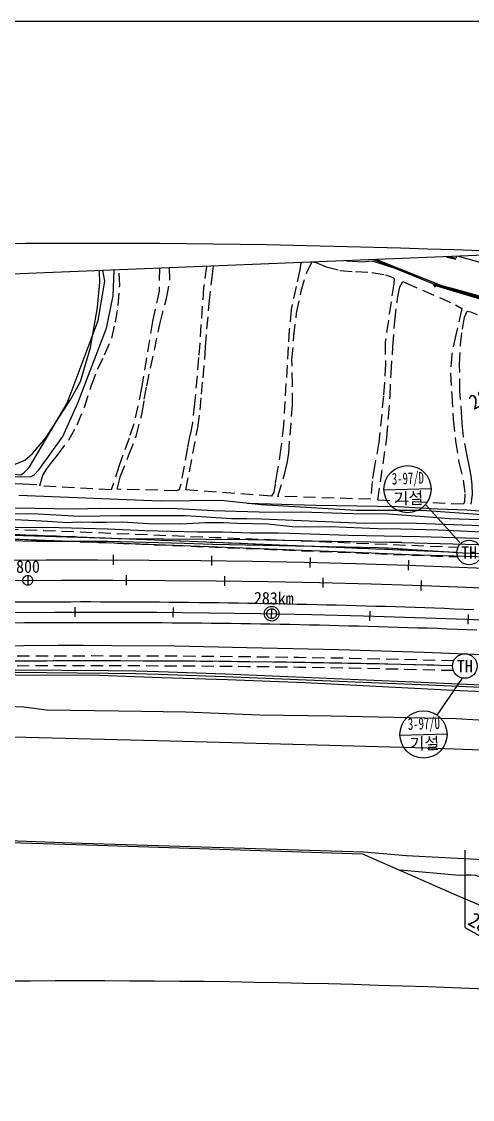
# Model space of a CAD drawing. Header units: millimetres. Extents: x 5094 to 5890, y 1103 to 1809.
# Drawn here: x 5426.5 to 5518.1, y 1399.7 to 1619.1 of the extents above; entities that cross this region are included whole.
import ezdxf
from ezdxf.enums import TextEntityAlignment as Align
from ezdxf.xclip import XClip

# ---------------------------------------------------------------- set-up
doc = ezdxf.new("R2010")
doc.units = ezdxf.units.MM
doc.header["$LTSCALE"] = 10
doc.header["$MEASUREMENT"] = 0
doc.header["$XCLIPFRAME"] = 2
doc.linetypes.add('HIDDEN', pattern=[0.375, 0.25, -0.125])
for name, color, linetype in [('TN-CABL', 4, 'Continuous'), ('TN-MANH', 4, 'Continuous'), ('TZ-BASE', 253, 'Continuous'), ('TZ-CABL', 4, 'Continuous')]:
    doc.layers.add(name, color=color, linetype=linetype)
doc.layers.add('TX-PAPR', color=2, linetype='Continuous', plot=False)
doc.styles.get("Standard").update_dxf_attribs({"font": 'GulimChe.ttf'})
doc.styles.add('SYMBTEXT', font='GulimChe.ttf')
doc.linetypes.add('ZIGZAG', pattern='A,0.0001,-0.2,[131,ltypeshp.shx,S=0.2,R=0,X=-0.2,Y=0],-0.4,[131,ltypeshp.shx,S=0.2,R=180,X=0.2,Y=0],-0.2', length=0.8001)

# ---------------------------------------------------------------- blocks, each defined once
blk = doc.blocks.new('JD-FJFJFS')
at = {"layer": 'TZ-BASE'}
for p, q in [((267.02, 28.81), (267.02, 26.81)), ((267.02, 28.81), (267.02, 26.81)), ((287.03, 28.64), (287.01, 26.64)), ((287.03, 28.64), (287.01, 26.64)), ((307.04, 28.28), (306.99, 26.28)), ((307.04, 28.28), (306.99, 26.28)), ((327.04, 27.71), (326.98, 25.71)), ((327.04, 27.71), (326.98, 25.71)), ((249.64, 24.63), (249.66, 22.63)), ((269.65, 24.67), (269.65, 22.67)), ((289.66, 24.51), (289.64, 22.51)), ((309.67, 24.15), (309.62, 22.15)), ((329.67, 23.59), (329.6, 21.59)), ((259.25, 16.19), (259.25, 18.19)), ((279.24, 16.11), (279.26, 18.11)), ((299.23, 15.84), (299.27, 17.84)), ((299.23, 15.84), (299.27, 17.84)), ((319.21, 15.37), (319.27, 17.37)), ((339.19, 14.7), (339.27, 16.7))]:
    blk.add_line(p, q, dxfattribs=at)
for points, elevation in [([(247.11, 47.24), (249.04, 48.09), (250.6, 49.46), (253.34, 52.61), (258.38, 60.48), (260.39, 64.12), (262.38, 71.04), (263.83, 79.16), (264.3, 84.3), (264.26, 86.35), (263.24, 90.3), (261.32, 96.14), (260.61, 100.21), (260.88, 103.26), (261.14, 104.23), (261.61, 105.13), (262.28, 105.91), (263.19, 106.36), (265.19, 106.64), (269.19, 106.96), (270.2, 106.85), (272.98, 105.63), (277.47, 103.17), (280.38, 102.26), (283.39, 101.62), (286.36, 100.7), (290.4, 99.72), (295.17, 97.81), (301.5, 94.26), (305.07, 92.22), (309.7, 90.14), (314.56, 88.63), (317.67, 88.47), (319.69, 88.62), (324.52, 87.11), (331.26, 84.62), (334.05, 83.33), (342.91, 80.91)], 41), ([(348.72, 35.82), (339.39, 36.03)], 41), ([(328.67, 35.21), (326.3, 35.3), (318.05, 35.21), (297.24, 36.05), (294.15, 36.13), (291.07, 36.15), (281.77, 36.75), (268.45, 36.79), (260.17, 36.63), (251.81, 37.12), (245.67, 37.14)], 42), ([(332.1, 36.39), (323.02, 37.13), (315.72, 37.14), (305.31, 37.49), (299.01, 37.46), (287.38, 37.79), (280.05, 38.21), (264.45, 38.25), (259.25, 38.09), (251.05, 38.25), (244.89, 38.35), (237.63, 38.69), (229.41, 38.62), (225.27, 38.75), (212.77, 38.71), (206.63, 38.92), (199.38, 38.88), (190.27, 39.31), (186.23, 39.9), (184.36, 40.69), (183.36, 40.58), (182.78, 39.76)], 41), ([(239.8, 36.34), (251.2, 35.84), (253.68, 35.65), (257.76, 35.39), (259.7, 35.54), (262.77, 35.46), (265.6, 35.49), (268.83, 35.57), (274.19, 35.23), (280.62, 35.15), (285.79, 35.38), (289.46, 35.39), (292.22, 35.3), (298.47, 35.16), (303.4, 34.57), (306.66, 34.55), (311.27, 34.58), (320.8, 34.19), (325.44, 34.12), (333.14, 33.89)], 43), ([(176.21, 35.99), (182.21, 35.99), (186.46, 35.79), (193.1, 35.6), (195.97, 35.14), (200.05, 35.1), (203.57, 35.17), (209.31, 35.18), (215.01, 35.29), (221.06, 35.31), (233.31, 34.87), (240.01, 35.11), (247.12, 34.46), (256.01, 34.42), (265.92, 34.11), (273.43, 33.76), (284.15, 33.52), (289.27, 33.52), (294.88, 33.29), (300.61, 33.3), (307.04, 33.13), (314.86, 32.83), (329.36, 32.58)], 44), ([(336.26, 34.95), (328.67, 35.21)], 42), ([(339.4, 36.03), (335.36, 36.13), (332.1, 36.39)], 41), ([(325.7, 31.33), (323.27, 31.35), (307.49, 31.63), (305.5, 31.67), (294.43, 31.88), (268.74, 32.1), (195.33, 34.32), (191.47, 34.42), (187.67, 34.52), (176.75, 34.58), (172, 34.15)], 45), ([(333.14, 33.89), (353.93, 32.96), (364.7, 32.57), (375.68, 32.33), (397.78, 32.52)], 43), ([(396.02, 34.18), (391.22, 34.24), (388.12, 34.33), (380.77, 33.95), (371.32, 34.24), (361.95, 33.98), (354.57, 34.51), (347.33, 34.41), (339.98, 34.82), (336.24, 34.95)], 42), ([(234.86, 32.17), (238.96, 31.53), (245.92, 31.72), (251.45, 31.61), (265.94, 31.63), (281.42, 31.21), (287.31, 31), (320.9, 30.35), (322.82, 30.24)], 46), ([(325.7, 31.33), (367.12, 30.22), (383.93, 30.06)], 45), ([(329.36, 32.58), (357.3, 31.75), (378.36, 31.27), (390.88, 31.18)], 44), ([(322.82, 30.24), (338.12, 29.23), (351.96, 28.71), (367.97, 28.31), (404.39, 27.91), (420.12, 27.29), (428.07, 27.92)], 46)]:
    blk.add_lwpolyline(points, dxfattribs=dict(at, elevation=elevation))
at = {"layer": 'TZ-BASE', "ltscale": 20, "flags": 128}
blk.add_lwpolyline([(-1.33, 10.67), (12.69, 12.42, -0.041993), (347.78, 25.91)], format="xyb", dxfattribs=at)
at = {"layer": 'TZ-BASE', "flags": 128}
for points in [[(-1.33, 10.67), (12.69, 12.42, -0.041993), (347.78, 25.91)], [(0, 0), (14.32, 1.79, -0.041993), (349.4, 15.28), (349.4, 15.28), (519.06, 7.86), (519.06, 7.86), (698.89, 0)]]:
    blk.add_lwpolyline(points, format="xyb", dxfattribs=at)
at = {"layer": 'TZ-BASE'}
blk.add_lwpolyline([(-0.77, 6.2), (15.85, 8.28, -0.041993), (350.93, 21.77)], format="xyb", dxfattribs=at)
at = {"layer": 'TZ-BASE', "flags": 128}
for points in [[(246.4, 19.24), (248.4, 19.26), (250.4, 19.27), (252.4, 19.28), (254.4, 19.29), (256.4, 19.29), (258.4, 19.29), (260.4, 19.3), (262.4, 19.3), (264.4, 19.29), (266.4, 19.29), (268.4, 19.28), (270.4, 19.27), (272.4, 19.26), (274.4, 19.25), (276.4, 19.24), (278.4, 19.22), (280.4, 19.2), (282.4, 19.18), (284.4, 19.16), (286.4, 19.13), (288.4, 19.11), (290.4, 19.08), (292.4, 19.05), (294.4, 19.01), (296.4, 18.98), (298.4, 18.94), (300.4, 18.9), (302.4, 18.86), (304.4, 18.82), (306.4, 18.78), (308.4, 18.73), (310.39, 18.68), (312.39, 18.63), (314.39, 18.58), (316.39, 18.52), (318.39, 18.47), (320.39, 18.41), (322.39, 18.35), (324.39, 18.28), (326.39, 18.22), (328.39, 18.15), (330.39, 18.08), (332.38, 18.01), (334.38, 17.94), (336.38, 17.87), (338.38, 17.79), (340.38, 17.71)], [(246.96, 15.01), (248.96, 15.03), (250.96, 15.04), (252.96, 15.05), (254.96, 15.06), (256.96, 15.07), (258.96, 15.08), (260.96, 15.08), (262.96, 15.08), (264.96, 15.08), (266.96, 15.08), (268.96, 15.07), (270.96, 15.07), (272.96, 15.06), (274.96, 15.05), (276.96, 15.03), (278.96, 15.02), (280.96, 15), (282.96, 14.98), (284.96, 14.96), (286.96, 14.94), (288.96, 14.92), (290.96, 14.89), (292.96, 14.86), (294.96, 14.83), (296.96, 14.8), (298.95, 14.76), (300.95, 14.73), (302.95, 14.69), (304.95, 14.65), (306.95, 14.6), (308.95, 14.56), (310.95, 14.51), (312.95, 14.46), (314.95, 14.41), (316.95, 14.36), (318.95, 14.31), (320.95, 14.25), (322.95, 14.19), (324.95, 14.13), (326.95, 14.07), (328.95, 14), (330.94, 13.94), (332.94, 13.87), (334.94, 13.8), (336.94, 13.73), (338.94, 13.65), (340.94, 13.57)]]:
    blk.add_lwpolyline(points, dxfattribs=at)
at = {"layer": 'TZ-BASE'}
for points in [[(334.79, 113.16, 46.3), (331.48, 112.37, 45.96), (330.56, 99.14, 48.19), (329.78, 90.72, 48.22), (336.7, 89, 48.21)], [(375.75, 71.96, 42.06), (336.72, 82.78, 41.45), (333.85, 83.54, 41.54), (319.14, 89.47, 41.18), (308.19, 91.5, 41.36), (290.44, 99.47, 41.09), (276.26, 103.11, 41.35)], [(184, 48.47, 38.17), (184.54, 48.89, 38.2), (186.28, 49.32, 38.23), (188.07, 49.43, 38.29), (192.88, 48.79, 38.32), (201.04, 46.91, 38.55), (207.57, 46.82, 38.7), (223.35, 45.94, 39.03), (239.47, 44.77, 39.16), (250.22, 44.69, 39.08), (250.96, 45.11, 39.11), (251.98, 46.19, 39.14), (256.75, 52.92, 39.12), (259.91, 59.88, 39.15), (265.68, 74.95, 39.28), (266.98, 81.54, 39.22), (267.19, 86.85, 39.22), (264.44, 100.8, 39.15), (264.82, 102.42, 39.15), (265.22, 102.84, 39.19)], [(336.95, 89.6, 59.57), (339.07, 96.54, 59.77), (371.07, 87.47, 59.74), (369.09, 80.51, 59.62), (364.07, 82.05, 59.57), (364.28, 82.86, 59.64), (355.17, 85.48, 61.23), (354.94, 85.17, 61.24), (351.25, 86.19, 61.2), (351.28, 86.48, 61.16), (342.32, 88.99, 59.52), (342.09, 88.18, 59.54), (336.95, 89.6, 59.57)], [(384.34, 63.55, 40.62), (375.26, 71.35, 40.62), (368.55, 73.37, 40.62), (350.28, 78.3, 40.62), (332.15, 83.71, 40.62)], [(332.51, 83.2, 40.03), (332.42, 83.45, 40.03), (332.81, 83.75, 40.03), (333.08, 83.52, 40.03)], [(356.48, 36.47, 41.11), (338.96, 37.88, 40.34), (332.88, 38.13, 40.23), (324.99, 38.6, 40.16), (308.21, 38.88, 40.03), (294.25, 39.26, 39.87)], [(251.51, 43.07, 38.9), (214.59, 44.75, 38.9), (202.5, 44.96, 38.9), (200.47, 45.23, 38.9), (199.38, 46.25, 38.9), (198.2, 47.56, 38.9)], [(342.05, 36.94, 40.61), (329.83, 37.85, 40.19), (316.44, 37.84, 40.06), (297.13, 39.02, 39.86), (288.95, 39.88, 39.69), (276.55, 39.75, 39.7), (247.8, 40.93, 39.4)], [(-2.12, 16.99, 43.76), (16.08, 21.98, 43.32), (28.21, 24.97, 43.39), (53.82, 29.88, 43.58), (76.29, 33.85, 43.97), (94.76, 36.05, 44.15), (122.85, 37.56, 44.37), (145.13, 37.37, 44.81), (167.96, 38.37, 44.54), (168.47, 37.8, 44.58), (168.64, 36.96, 44.58), (169.3, 35.76, 44.58), (170.11, 35.21, 44.58), (171.34, 34.84, 44.61), (183.21, 34.05, 45.08), (197.26, 33.65, 45.44), (211.31, 33.46, 45.42), (319.56, 29.22, 46.63)], [(319.54, 29.22, 46.63), (327.14, 28.92, 46.71), (347.79, 28.27, 46.88), (370.92, 27.84, 46.85), (386.41, 27.05, 47.04), (405.73, 26.41, 47.12), (414.34, 26.91, 47.38), (429.69, 25.37, 47.49), (446.67, 25.61, 47.33), (470.67, 25.55, 47.68), (483.83, 26.21, 47.62)], [(62.41, 0.69, 45.28), (72.46, 1.7, 45.31), (82.83, 2.69, 45.44), (90.67, 3.36, 45.49), (101.39, 4.26, 45.55), (113.31, 5.17, 45.67), (122.81, 5.81, 45.7), (132.31, 6.42, 45.81), (141.74, 7.01, 45.84), (152.77, 7.61, 45.91), (162.87, 8.13, 45.98), (171.7, 8.51, 46), (179.84, 8.85, 46.05), (188.72, 9.22, 46.11), (195.65, 9.36, 46.13), (202.64, 9.61, 46.24), (212.43, 9.87, 46.36), (222.28, 10.05, 46.45), (231.58, 10.21, 46.54), (241.39, 10.33, 46.59), (248.82, 10.41, 46.65), (255.81, 10.44, 46.69), (260.98, 10.47, 46.72), (266.76, 10.4, 46.97)], [(266.72, 10.37, 46.97), (279.53, 10.3, 46.9), (294.19, 10, 46.9), (312.87, 9.54, 47.17), (330.24, 9.02, 47.29), (348.78, 8.26, 47.6), (370.67, 7.32, 47.61), (410.8, 5.53, 47.99), (432.22, 4.63, 48.33), (462.36, 3.25, 48.71), (500.72, 1.54, 49.03), (534.09, 0.17, 49.39), (549.67, -0.73, 49.55), (572.09, -1.81, 49.84), (599.07, -3.31, 49.95), (619.95, -4.64, 50.13)], [(570.17, -5.73, 50.34), (517.79, -3.16, 50.58), (458.66, -1.16, 50.11), (438.87, -0.44, 49.77), (436.66, -2.37, 49.68), (435.67, -3.19, 49.45), (374.43, -0.42, 49.07), (337.48, 1.18, 48.53), (306.03, 2.77, 48.49), (290.23, 3.36, 48.28), (276.86, 3.8, 48.3), (262.39, 4.33, 48.12), (250.92, 4.29, 47.9), (239.74, 4.48, 47.83), (226.82, 4.21, 47.53), (209.2, 3.68, 47.54), (188.17, 3.13, 47.81), (169.91, 2.76, 47.61), (139.22, 1.6, 47.23), (127.07, 0.97, 47.23), (116.61, 0.04, 47.48)], [(360.36, 1.52, 46.94), (331.17, 2.81, 46.76), (289.77, 4.55, 46.42), (276.24, 5.01, 46.47), (271.64, 5.14, 46.47), (265.97, 5.22, 46.42), (247.15, 5.39, 46.15), (241.43, 5.28, 45.68), (233.06, 5.17, 45.58), (220.65, 4.87, 45.59), (208.03, 4.53, 45.61), (195.68, 4.14, 45.54), (188.18, 3.99, 45.61), (180.04, 3.75, 45.61), (170.42, 3.54, 45.63), (161.8, 3.1, 45.63), (151.92, 2.8, 45.63), (143.81, 2.44, 45.63), (136.27, 2.11, 45.49), (118.03, 0.87, 45.29)], [(360.34, 1, 46.87), (331.15, 2.29, 46.69), (289.75, 4.03, 46.35), (276.22, 4.49, 46.4), (271.63, 4.62, 46.4), (265.96, 4.7, 46.35), (247.16, 4.87, 46.08), (241.45, 4.76, 45.61), (233.07, 4.65, 45.5), (220.67, 4.35, 45.52), (208.05, 4, 45.54), (195.7, 3.62, 45.47), (188.2, 3.47, 45.54), (180.05, 3.23, 45.54), (170.44, 3.02, 45.56), (161.82, 2.58, 45.56), (151.94, 2.28, 45.56), (143.83, 1.92, 45.56), (136.3, 1.59, 45.41), (118.07, 0.35, 45.22)], [(359.45, -5.88, 47.34), (336.77, -4.57, 47), (311.33, -3.97, 46.89), (296.86, -3.78, 46.48), (281.73, -3.22, 46.52), (268.17, -2.97, 46.52), (253.46, -2.76, 46.46), (248.79, -2.18, 46.25), (244.02, -1.99, 45.75), (242.23, -1.81, 45.42), (240.84, -1.62, 45.37), (239.16, -1.31, 45.35), (237.8, -1.09, 45.35), (234.18, -1.05, 45.42), (228.45, -1.11, 45.51), (190.58, -0.69, 45.7), (166.83, 0.04, 45.6), (133.03, 0.2, 45.38), (132.44, 0.28, 45.36), (131.92, 0.39, 45.33), (130.91, 1.12, 45.26)], [(365.62, -11.79, 50.91), (330.89, -10.54, 50.76), (281.17, -9.19, 49.97), (233.28, -7.96, 49.51), (216.16, -7.59, 49.22)], [(342.23, -33.25, 50.48), (326.66, -32.44, 50.44), (317.93, -31.65, 50.48), (258.63, -29.87, 49.98), (221.94, -28.49, 49.49), (157.87, -26.83, 48.76), (123.82, -25.99, 48.52)], [(325.38, -35.25, 48.72), (337.37, -36.33, 48.74), (338.8, -36.27, 48.72), (339.83, -36.27, 48.72), (340.67, -36.36, 48.7), (341.7, -36.72, 48.65), (342.41, -37.17, 48.63), (343.17, -37.78, 48.63), (344.01, -38.61, 48.63), (346.57, -41.17, 48.54), (347.69, -42.1, 48.5), (349.01, -43.19, 48.43), (350.29, -43.99, 48.42), (353.59, -45.7, 48.84)]]:
    blk.add_polyline3d(points, dxfattribs=at)
at = {"layer": 'TZ-BASE', "linetype": 'Continuous'}
for points in [[(263.03, 96.72, 44.27), (264.85, 102.84, 42.71), (275.36, 102.8, 42.48), (290.34, 99.26, 42.33), (308.38, 91.26, 42.44), (319.5, 89.06, 42.49), (334.13, 83.17, 42.46), (354.5, 77.69, 42.53), (375.74, 71.81, 42.87), (379.21, 68.42, 42.89)], [(330.2, 90.74, 50.86), (330.36, 91.89, 50.86), (330.01, 92.17, 50.83), (331.16, 96.27, 50.94), (332.03, 96.22, 51.02), (333.45, 100.21, 50.99), (351.62, 95.25, 51.14), (351.2, 93.28, 51.66), (338.97, 96.37, 52.47), (336.68, 89.14, 50.8), (330.2, 90.74, 50.86)], [(163.44, 48.88, 43.49), (164.03, 49.05, 43.78), (193.61, 52.77, 43.63), (209.44, 47.9, 43.47), (235.07, 46.44, 43.37), (248.21, 45.09, 43.52), (248.84, 45.52, 43.56), (249.9, 46.61, 43.66), (257.65, 59.69, 44.06), (263.96, 76.48, 44.13), (265.33, 84.48, 44.12), (263.16, 96.69, 43.97)], [(137.92, -26.39, 52.05), (162.51, -27.11, 52.02), (202.1, -28.25, 52.47), (237.21, -29.44, 53.06), (263.84, -30.27, 53.08), (317.71, -32.03, 53.72), (336.82, -40.43, 50.33), (336.82, -40.43, 49.36), (354.94, -48.1, 49.56), (363.72, -50.69, 49.45), (384.88, -56.65, 49.78), (399.72, -59.82, 50.44), (420.25, -63.88, 50.49), (440.01, -66.72, 50.51), (446.5, -67.66, 50.53), (453.68, -68.11, 50.74), (464.97, -68.5, 51.12), (500.02, -68.96, 51.68), (507.75, -68.41, 51.75), (532.41, -66.73, 52.04), (546.15, -65.62, 52.76), (576.44, -59.02, 53.35), (603.97, -51.04, 56.58), (643.94, -54.48, 58.42)]]:
    blk.add_polyline3d(points, dxfattribs=at)
at = {"layer": 'TZ-BASE', "linetype": 'HIDDEN'}
for points in [[(252.13, 42.86, 38.96), (252.73, 45.06, 38.96), (253.52, 46.35, 38.96), (254.55, 47.65, 38.96), (255.68, 49.13, 38.96), (257.99, 52.24, 38.96), (259.7, 55.28, 38.96), (261.15, 58.9, 38.96), (262.61, 63.33, 38.96), (263.84, 66.61, 38.96), (265.27, 69.52, 38.96), (266.72, 72.92, 38.96), (267.47, 76.14, 38.96), (268.05, 79.57, 38.96), (268.35, 83.64, 38.96), (268.09, 88.15, 38.96), (267.52, 92.9, 38.96), (267.01, 96.55, 38.96), (266.4, 98.61, 38.96), (265.99, 99.8, 38.96), (266.56, 99.95, 38.96), (273.38, 100.76, 38.96), (275.75, 100.53, 38.96), (276.23, 100.14, 38.96), (276.28, 99.46, 38.96), (276.51, 96.98, 38.96), (276.49, 92.28, 38.96), (276.36, 82.49, 38.96), (275, 76.3, 38.96), (272.79, 62.78, 38.96), (271.23, 55.47, 38.96), (270.23, 52.57, 38.96), (269, 49.12, 38.96), (268.2, 47.02, 38.96), (267.09, 43.39, 38.96), (266.62, 42.05, 38.96), (252.13, 42.86, 38.96)], [(267.82, 42.17, 39.26), (268.44, 44.71, 39.26), (270.22, 49.16, 39.26), (271.68, 52.98, 39.26), (272.92, 57.67, 39.26), (273.34, 60.48, 39.26), (273.83, 63.14, 39.26), (276.58, 76.04, 39.26), (277.87, 81, 39.26), (278.54, 84.84, 39.26), (278.4, 88.45, 39.26), (278.05, 92.33, 39.26), (277.78, 95.82, 39.26), (277.53, 98.88, 39.26), (277.37, 100.31, 39.26), (277.65, 100.32, 39.26), (285.73, 97.88, 39.26), (287.18, 97.59, 39.26), (287.24, 97.12, 39.26), (287.08, 95.86, 39.26), (285.4, 83.18, 39.26), (284.39, 68.97, 39.26), (283.56, 59.63, 39.26), (283.14, 55.68, 39.26), (282.63, 53.17, 39.26), (282.11, 50.57, 39.26), (280.78, 43.22, 39.26), (280.44, 42.05, 39.26), (279.85, 41.86, 39.26), (267.82, 42.17, 39.26)], [(281.81, 42.05, 39.28), (284.22, 54.74, 39.27), (284.7, 58.31, 39.27), (284.95, 61.5, 39.27), (285.28, 64.84, 39.27), (285.65, 68.57, 39.27), (285.78, 71.17, 39.27), (286.08, 74.74, 39.27), (286.55, 79.98, 39.27), (287.13, 85.4, 39.27), (287.88, 90.67, 39.27), (288.29, 94.53, 39.27), (288.45, 96.78, 39.27), (288.66, 97.57, 39.27), (289.48, 97.34, 39.27), (297.66, 93.16, 39.27), (301.89, 90.62, 39.27), (305.28, 88.82, 39.27), (305.19, 88.17, 39.27), (305, 86.8, 39.27), (304.19, 83.4, 39.27), (303.21, 78.71, 39.27), (302.83, 74.65, 39.27), (302.62, 71.14, 39.27), (301.93, 60.05, 39.27), (301.64, 55.3, 39.27), (301.13, 50.59, 39.27), (300.38, 45.86, 39.27), (299.97, 43.29, 39.27), (299.66, 41.56, 39.27), (299.21, 40.79, 39.27), (281.81, 42.05, 39.28)], [(300.48, 40.72, 39.55), (301.87, 45.2, 39.55), (302.42, 47.5, 39.55), (302.7, 49.46, 39.55), (303.45, 59.26, 39.55), (303.46, 63.44, 39.55), (303.37, 68.55, 39.55), (303.77, 73.29, 39.55), (304.31, 78.03, 39.55), (305.25, 82.45, 39.55), (306.36, 86.27, 39.55), (307.41, 88.43, 39.55), (308.08, 88.36, 39.55), (310.35, 87.42, 39.55), (313.11, 86.69, 39.55), (316.27, 86.46, 39.55), (319.64, 86.28, 39.55), (322.42, 85.78, 39.55), (323.91, 85.28, 39.55), (324.16, 84.96, 39.55), (324.07, 83.99, 39.55), (322.32, 72.09, 39.55), (322.38, 67.69, 39.55), (322.18, 63.86, 39.55), (321.98, 61.21, 39.55), (321.06, 51.78, 39.55), (320.14, 46.85, 39.55), (319.65, 43.78, 39.55), (319.43, 40.13, 39.55), (300.48, 40.72, 39.55)], [(320.83, 39.94, 39.8), (322.69, 52.62, 39.8), (322.98, 56.81, 39.8), (323.33, 61.07, 39.8), (323.52, 65.81, 39.8), (323.9, 71.13, 39.8), (324.29, 76.41, 39.8), (324.84, 80.99, 39.8), (325.32, 83.33, 39.8), (325.93, 84.44, 39.8), (326.5, 84.2, 39.8), (336.6, 79.71, 39.8), (337.94, 78.94, 39.8), (337.86, 78.64, 39.8), (336.67, 73.57, 39.8), (335.86, 69.6, 39.8), (335.6, 65.77, 39.8), (335.85, 61.38, 39.8), (336.14, 56.43, 39.8), (336.6, 51.95, 39.8), (337.33, 47.69, 39.8), (338.18, 44, 39.8), (338.53, 41.27, 39.8), (338.47, 39.65, 39.8), (338.24, 39.11, 39.8), (320.83, 39.94, 39.8)], [(339.8, 39.12, 39.85), (340.09, 41.09, 39.84), (339.99, 43.04, 39.83), (339.8, 44.9, 39.83), (339.42, 46.99, 39.83), (338.99, 49, 39.83), (338.26, 52.83, 39.83), (338.08, 54.86, 39.83), (337.93, 56.68, 39.83), (337.53, 62.19, 39.83), (337.45, 67.53, 39.83), (337.65, 71.52, 39.83), (338.02, 74.75, 39.83), (338.45, 77.15, 39.83), (339, 78.39, 39.83), (339.68, 78.26, 39.83), (341.04, 77.7, 39.83)]]:
    blk.add_polyline3d(points, dxfattribs=at)
at = {"layer": 'TZ-BASE'}
for centre, radius in [((249.65, 23.63), 1), ((299.25, 16.84), 1.5), ((299.25, 16.84), 1.5), ((299.25, 16.84), 1), ((299.25, 16.84), 1)]:
    blk.add_circle(centre, radius, dxfattribs=at)
for s, rotation, p in [('800', 0.3989, (247.27, 25.16)), ('283km', 358.9963, (295.61, 18.81))]:
    blk.add_text(s, height=2.5, rotation=rotation, dxfattribs=at).set_placement(p)
blk = doc.blocks.new('TTTW101-2')
blk.add_line((-6, 0), (6, 0))
blk.add_circle((0, 0), 6)
at = {"style": 'SYMBTEXT'}
for tag, p in [('TTTW_TITLE_1', (0.17, 2.77)), ('TTTW_TITLE_2', (0.17, -2.31))]:
    blk.add_attdef(tag, text='', height=3, dxfattribs=at).set_placement(p, align=Align.MIDDLE_CENTER)
blk = doc.blocks.new('JD-DCGJF7')
at = {"layer": 'TZ-BASE'}
blk.add_line((328.72, 78.18), (323.57, 70.64), dxfattribs=at)
at = {"layer": 'TZ-BASE', "flags": 128}
for points in [[(328.24, 105.77), (321.23, 113.49)], [(329.23, 43.13), (329.23, 27.43), (341.89, 20.34)]]:
    blk.add_lwpolyline(points, dxfattribs=at)
at = {"layer": 'TZ-BASE'}
ref = blk.add_blockref('TTTW101-2', (317.58, 116.61), dxfattribs=dict(at, xscale=0.7999999999500834, yscale=0.7999999999500834, zscale=0.7999999999500834, rotation=1.701726281157618))
ref.add_attrib('TTTW_TITLE_1', '3-97/D', dxfattribs={"layer": '0', "height": 2.4, "rotation": 1.7017, "style": 'SYMBTEXT', "width": 0.7}).set_placement((317.65, 118.83), align=Align.MIDDLE_CENTER)
ref.add_attrib('TTTW_TITLE_2', '기설', dxfattribs={"layer": '0', "height": 2.4, "rotation": 1.7017, "style": 'SYMBTEXT'}).set_placement((317.77, 114.76), align=Align.MIDDLE_CENTER)
ref = blk.add_blockref('TTTW101-2', (320.83, 66.7), dxfattribs=dict(at, xscale=0.7999999999500834, yscale=0.7999999999500834, zscale=0.7999999999500834, rotation=1.701726281157618))
ref.add_attrib('TTTW_TITLE_1', '3-97/U', dxfattribs={"layer": '0', "height": 2.4, "rotation": 1.7017, "style": 'SYMBTEXT', "width": 0.7}).set_placement((320.9, 68.92), align=Align.MIDDLE_CENTER)
ref.add_attrib('TTTW_TITLE_2', '기설', dxfattribs={"layer": '0', "height": 2.4, "rotation": 1.7017, "style": 'SYMBTEXT'}).set_placement((321.02, 64.86), align=Align.MIDDLE_CENTER)
for rotation, p in [(26.758, (331.02, 132.67)), (330.7613, (329.62, 28.09))]:
    blk.add_text('283k040', height=3, rotation=rotation, dxfattribs=at).set_placement(p)
blk = doc.blocks.new('TZMH101')
at = {"linetype": 'Continuous'}
blk.add_circle((0, 0), 2.5, dxfattribs=at)
at = {"style": 'SYMBTEXT'}
blk.add_attdef('TZMH_TITLE', text='', height=2.5, dxfattribs=at).set_placement((0, 0), align=Align.MIDDLE_CENTER)

msp = doc.modelspace()

# ---------------------------------------------------------------- linework, layer by layer
at = {"layer": 'TN-CABL', "linetype": 'ZIGZAG', "ltscale": 0.5}
msp.add_lwpolyline([(5344.87, 1516.18), (5350.76, 1516.32), (5374.88, 1516.18), (5404.19, 1515.5), (5430.85, 1514.51), (5465.86, 1513.1), (5514.98, 1511.12)], dxfattribs=at)
msp.add_lwpolyline([(5514.1, 1487.98, 0.015368), (5346.35, 1487.32, 0.015368)], format="xyb", dxfattribs=at)
at = {"layer": 'TX-PAPR'}
msp.add_lwpolyline([(5093.89, 1103.05), (5889.89, 1103.05), (5889.89, 1619.05), (5093.89, 1619.05)], close=True, dxfattribs=at)
at = {"layer": 'TX-PAPR', "flags": 128}
msp.add_lwpolyline([(5168.79, 1556.15), (5187.37, 1407.3), (5201.69, 1409.09, -0.041993), (5524.2, 1422.08), (5693.87, 1414.66), (5693.87, 1414.66), (5873.69, 1406.8), (5880.25, 1556.65), (5700.42, 1564.51), (5700.42, 1564.51), (5530.75, 1571.93, 0.041993), (5183.11, 1557.93), (5168.79, 1556.15)], format="xyb", dxfattribs=at)
at = {"layer": 'TZ-CABL', "linetype": 'HIDDEN', "flags": 128}
for points in [[(5344.63, 1517.17), (5350.75, 1517.32), (5374.9, 1517.18), (5404.22, 1516.5), (5430.89, 1515.51), (5465.9, 1514.1), (5515.23, 1512.11)], [(5344.87, 1516.18), (5350.76, 1516.32), (5374.88, 1516.18), (5404.19, 1515.5), (5430.85, 1514.51), (5465.86, 1513.1), (5514.98, 1511.12)], [(5344.68, 1515.17), (5350.77, 1515.32), (5374.87, 1515.18), (5404.16, 1514.5), (5430.81, 1513.51), (5465.82, 1512.1), (5515.15, 1510.11)]]:
    msp.add_lwpolyline(points, dxfattribs=at)
for points in [[(5514.33, 1488.98, 0.015408), (5346.09, 1488.31, 0.01539)], [(5514.28, 1486.98, 0.015405), (5346.19, 1486.31, 0.015388)], [(5514.1, 1487.98, 0.015368), (5346.35, 1487.32, 0.015368)]]:
    msp.add_lwpolyline(points, format="xyb", dxfattribs=at)

# ---------------------------------------------------------------- block references
at = {"layer": 'TN-MANH'}
for p in [(5517.48, 1511.02), (5516.6, 1487.92)]:
    msp.add_blockref('TZMH101', p, dxfattribs=at).add_auto_attribs({'TZMH_TITLE': 'TH'})
at = {"layer": 'TZ-BASE'}
ref = msp.add_blockref('JD-FJFJFS', (5178.08, 1481.72), dxfattribs=at)
XClip(ref).set_block_clipping_path([(-9.2897454324, 74.4224470829), (9.2897454323, -74.4224470829), (23.6059495803, -72.6354339273), (346.1232500652, -59.6486941024), (515.785324317, -67.0663218898), (515.7857195197, -67.0663391681), (695.6139382592, -74.9284237473), (702.165675345, 74.9284237478), (522.3374600953, 82.7905081745), (522.3370673573, 82.7905253449), (352.674977433, 90.2081538176), (5.0264587284, 76.20946024)])
msp.add_blockref('JD-DCGJF7', (5187.37, 1407.3), dxfattribs=at)

doc.saveas('drawing.dxf')
